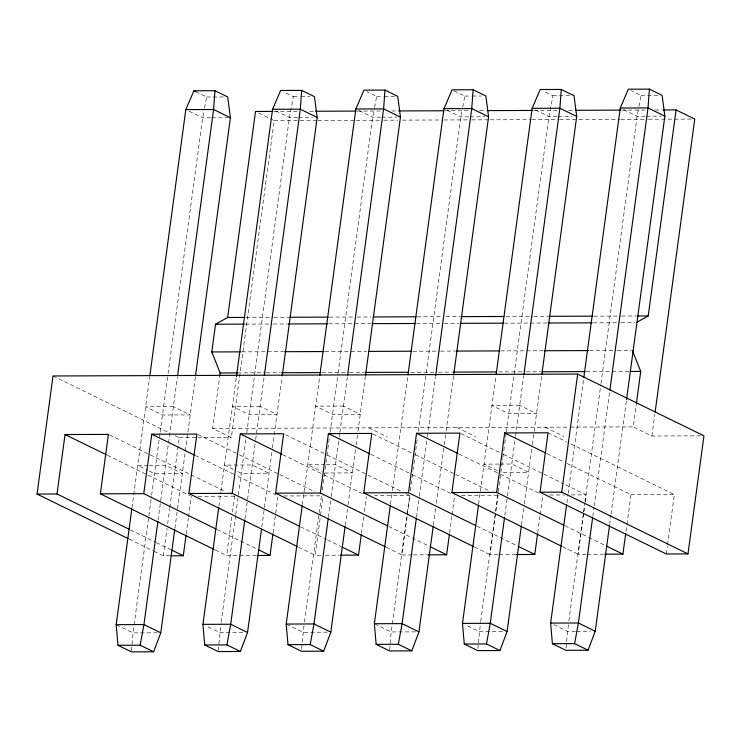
<?xml version="1.0" encoding="UTF-8"?>
<svg xmlns="http://www.w3.org/2000/svg" width="741" height="741" viewBox="0 0 741 741"><rect width="100%" height="100%" fill="white"/><g stroke="black" fill="none" stroke-linecap="round" stroke-linejoin="round"><path stroke-width="0.56" stroke-dasharray="3.71 2.78" d="M131.528 650.765L133.019 632.897L148.682 517.042M218.28 650.45L221.013 623.413M301.652 649.023L302.115 643.447M302.208 642.327L304.292 623.107M389.692 649.82L391.183 631.962L407.161 513.809M477.926 648.384L478.297 643.92M478.39 642.799L480.566 622.459M566.059 648.06L566.532 642.484M566.624 641.363L568.699 622.144M132 507.659L149.682 376.891M148.839 515.893L151.479 496.396M151.627 495.247L160.01 433.3M160.158 432.151L167.92 374.798M168.068 373.649L202.654 117.847L204.34 109.075M158.055 520.182L160.538 501.824M160.695 500.675L177.442 376.789M169.976 555.787L163.326 555.815L167.04 528.305M167.661 523.711L169.68 508.817M169.837 507.668L179.285 437.746L174.116 435.217M174.895 528.416L177.377 510.058M177.525 508.91L187.769 433.198M187.918 432.049L195.365 376.993M186.213 534.02L188.371 518.024M188.529 516.885L191.308 496.313M258.628 112.984L274.189 120.598L231.34 437.551L212.658 428.418L219.549 377.484M218.91 506.196L220.772 492.432M220.92 491.283L236.435 376.576M256.33 555.472L226.653 555.583L231.905 516.727M232.526 512.151L234.684 496.155L231.581 494.636M221.161 622.264L235.592 515.579M235.74 514.43L238.222 496.081M238.38 494.932L245.984 438.718M246.753 432.985L289.407 117.523L293.408 96.71L283.59 91.903M244.965 518.719L255.506 440.71M255.664 439.561L264.194 376.474M261.795 526.953L264.278 508.595M264.435 507.446L272.345 448.944M272.503 447.796L282.117 376.678M273.114 532.566L278.06 495.988L236.657 475.741M302.347 504.751L319.714 376.271M304.449 621.958L319.028 514.124M319.176 512.985L321.501 495.775M322.279 490.042L323.057 484.299M323.215 483.16L324.919 470.535M325.077 469.386L326.781 456.771M326.929 455.622L327.707 449.889M327.865 448.74L329.263 438.422M330.032 432.679L337.942 374.177M338.1 373.029L372.686 117.226L374.372 108.455M320.844 555.241L315.138 555.259L320.39 516.403M320.547 515.254L323.02 496.97M328.393 517.264L331.032 497.767M331.19 496.618L339.1 438.116M339.258 436.968L339.721 433.522M339.869 432.374L347.473 376.169M345.232 525.499L347.872 506.001M348.02 504.853L355.93 446.351M356.088 445.202L357.792 432.577M357.949 431.438L365.396 376.372M361.451 533.381L363.766 516.245M364.387 511.67L366.387 496.813M390.479 504.426L392.184 491.811M392.341 490.662L407.856 375.946M407.318 512.661L409.643 495.451M410.264 490.866L412.904 471.359M413.052 470.22L414.765 457.595M414.914 456.447L417.239 439.246M418.332 431.216L426.084 373.853M426.242 372.714L460.828 116.902L462.514 108.14M412.218 554.907L401.881 554.944L407.142 516.088M407.291 514.939L409.921 495.516L374.538 495.646M416.535 516.94L419.174 497.443M419.323 496.294L427.233 437.792M427.39 436.644L435.458 376.993M433.374 525.174L435.699 507.974M436.319 503.38L444.072 446.026M444.23 444.878L445.934 432.262M446.091 431.114L453.529 376.048M449.583 533.066L451.899 515.921M452.056 514.782L454.687 495.349M478.621 504.102L495.988 375.622M480.724 621.319L495.451 512.337M495.609 511.188L498.091 492.839M498.248 491.691L502.741 458.42M502.898 457.28L504.602 444.656M504.76 443.507L506.159 433.189M506.307 432.04L548.961 116.578L552.962 95.765L543.144 90.958M498.054 554.592L490.023 554.62L498.063 495.192L494.951 493.673M504.825 515.477L507.307 497.118M507.465 495.97L515.375 437.468M515.532 436.319L523.748 375.52M521.507 524.86L524.146 505.353M524.304 504.204L532.214 445.702M532.362 444.554L541.671 375.733M537.725 532.742L540.041 515.597M540.198 514.458L542.82 495.025M566.911 502.639L567.995 494.608M568.152 493.46L583.658 378.744M568.856 620.995L583.436 513.161M583.593 512.012L584.834 502.843M584.992 501.694L600.812 384.69M600.96 383.542L637.103 116.263L638.788 107.491M586.196 554.268L578.165 554.296L583.723 513.152M583.88 512.012L584.649 506.298M585.27 501.731L586.196 494.868L564.457 484.243M592.809 516.301L594.05 507.122M594.208 505.973L609.713 391.267M609.648 524.535L610.89 515.356M611.038 514.208L626.395 400.649M700.477 435.847L651.904 436.023L633.222 426.89L636.287 404.243M626.015 531.278L626.784 525.564M626.942 524.424L630.962 494.71L564.716 462.31M651.904 436.023L654.84 414.284M666.298 553.981L667.382 545.978M667.539 544.839L674.338 494.553L567.726 442.405M204.553 107.982L206.656 97.025L195.856 91.745M374.585 107.362L376.687 96.404L366.869 91.606M462.717 107.037L464.829 96.08L454.029 90.8M638.992 106.398L641.104 95.441L631.286 90.643M206.656 97.025L224.375 96.96M293.408 96.71L300.049 96.682M301.161 96.682L310.016 96.645M376.687 96.404L383.329 96.376M384.44 96.376L394.407 96.339M464.829 96.08L471.471 96.061M472.582 96.052L481.437 96.024M552.962 95.765L570.681 95.7M641.104 95.441L657.712 95.376M274.003 111.391L298.262 111.307M309.821 111.261L314.434 111.243M357.19 111.094L381.448 111.002M391.85 110.965L398.778 110.937M444.998 110.77L469.257 110.678M479.659 110.641L486.596 110.622M533.965 110.446L558.223 110.353M568.625 110.316L574.405 110.298M621.773 110.122L646.041 110.038M655.276 110.001L662.213 109.974M210.759 117.81L202.654 117.847L188.788 111.057M211.907 117.81L228.108 117.754M297.502 117.495L289.407 117.523L274.55 110.261M298.66 117.495L312.545 117.439M380.781 117.189L372.686 117.226L358.82 110.446M381.939 117.189L396.981 117.134M468.923 116.874L460.828 116.902L446.962 110.122M470.081 116.865L485.114 116.809M557.056 116.55L548.961 116.578L534.104 109.316M558.214 116.55L572.098 116.494M645.198 116.226L637.103 116.263L623.237 109.473M646.356 116.226L661.389 116.17M274.189 120.598L316.944 120.44M318.093 120.431L355.069 120.301M356.226 120.292L382.801 120.199M383.958 120.199L397.815 120.144M402.437 120.125L442.877 119.977M444.035 119.977L470.609 119.875M471.767 119.875L489.097 119.81M490.246 119.81L530.686 119.662M531.843 119.653L558.418 119.56M559.575 119.551L619.652 119.338M620.81 119.329L647.384 119.236M648.542 119.227L693.604 119.069M246.142 317.417L272.716 317.324M273.874 317.315L288.897 317.259M329.328 317.111L355.902 317.018M357.06 317.009L370.926 316.963M417.146 316.796L441.404 316.703M446.026 316.685L459.892 316.639M506.112 316.472L532.686 316.37M533.835 316.37L548.859 316.314M593.921 316.148L620.495 316.055M621.643 316.046L636.667 315.99M245.567 324.113L272.142 324.021M273.299 324.012L287.165 323.965M328.754 323.808L371.51 323.65M416.562 323.493L443.137 323.391M444.294 323.391L459.318 323.335M504.38 323.169L547.127 323.011M593.337 322.844L619.911 322.752M621.069 322.743L634.935 322.696M241.816 351.845L283.414 351.697M325.003 351.549L366.6 351.391M412.82 351.225L439.394 351.132M440.543 351.123L455.567 351.067M500.629 350.901L543.375 350.752M589.595 350.576L616.169 350.484M617.318 350.474L631.184 350.428M237.49 372.89L265.222 372.788M266.371 372.779L280.237 372.732M321.835 372.584L348.409 372.482M349.567 372.482L364.581 372.427M410.801 372.26L433.902 372.177M438.524 372.158L452.39 372.102M498.61 371.936L525.184 371.843M526.342 371.834L541.356 371.778M586.418 371.621L629.165 371.463M212.658 428.418L569.125 427.122M570.264 427.112L633.222 426.89M179.285 437.746L196.634 437.681M197.791 437.681L231.34 437.551M148.126 465.357L137.715 465.394L147.616 470.239M149.284 465.357L165.475 465.292L182.314 473.527L154.554 473.629L148.608 470.72M325.095 464.709L307.747 464.774L321.613 471.554M326.253 464.709L335.506 464.672L352.345 472.906L324.586 473.008M499.063 464.079L484.021 464.135L497.887 470.915M500.212 464.07L511.781 464.033L528.62 472.267L500.86 472.369M198.162 496.285L234.684 496.155M283.84 495.97L323.169 495.831M461.532 495.321L498.063 495.192M549.674 495.007L564.512 494.951M571.357 494.923L586.196 494.868M630.962 494.71L674.338 494.553M325.41 555.222L339.109 555.166M413.367 554.898L428.289 554.842M499.202 554.583L516.421 554.527M587.344 554.268L603.415 554.203M157.305 632.814L133.019 632.897L117.171 625.154M242.9 632.499L219.771 632.582L206.896 626.284M327.337 632.193L303.05 632.286L286.211 624.052M415.479 631.869L391.183 631.962L375.344 624.209M502.454 631.554L479.325 631.638L466.45 625.339M575.562 631.286L567.458 631.313L550.628 623.079M576.711 631.286L590.596 631.23M545.089 427.205L563.762 436.347M548.062 432.79L566.689 441.905M547.127 453.705L563.679 461.8M456.947 427.529L475.62 436.662M460.958 433.615L502.361 453.863M503.398 454.372L542.727 473.61M543.764 474.11L563.429 483.734M458.985 454.02L499.351 473.768M500.388 474.277L538.679 493.006M368.805 427.853L387.487 436.986M564.966 525.786L587.733 536.929M588.771 537.429L605.332 545.533M372.816 433.939L414.219 454.187M415.256 454.696L454.585 473.934M455.622 474.435L489.782 491.144M562.632 546.71L578.165 554.296M370.843 454.344L411.209 474.092M412.246 474.592L450.547 493.321M476.824 526.11L517.19 545.848M285.72 434.763L326.086 454.511M327.114 455.011L400.603 490.959M405.781 493.487L408.884 495.007M474.499 547.025L490.023 554.62M282.71 454.668L323.076 474.407M324.113 474.916L363.442 494.154M388.692 526.434L429.058 546.173M197.93 434.578L238.296 454.316M239.334 454.826L278.662 474.064M279.7 474.564L314.888 491.783M53.009 375.983L168.939 432.679M233.378 469.442L224.467 465.079L252.227 464.978L269.066 473.212L241.307 473.314L237.342 471.378M386.357 547.349L401.881 554.944M195.263 455.493L235.629 475.24M300.55 526.749L326.429 539.411M327.457 539.911L340.916 546.497M109.446 434.902L225.375 491.598M298.577 547.154L315.138 555.259M107.473 455.307L146.801 474.546M147.839 475.046L190.28 495.803M217.243 529.602L257.609 549.35M215.27 550.017L226.653 555.583M130.49 529.926L155.332 542.069M156.37 542.579L170.856 549.665M129.166 539.105L152.97 550.748M154.008 551.258L163.326 555.815M173.403 406.661L145.644 406.753L162.483 414.988L190.242 414.895L173.403 406.661M260.156 406.337L232.396 406.439L249.235 414.673L276.995 414.571L260.156 406.337M343.435 406.04L315.675 406.142L332.514 414.376L360.274 414.275L343.435 406.04M519.71 405.392L491.95 405.494L508.789 413.728L536.549 413.626L519.71 405.392"/><path stroke-width="1.11" d="M149.839 375.743L185.824 109.612L193.892 90.782L214.936 90.708L213.584 109.511L177.599 375.641M236.435 376.576L272.568 109.288L280.644 90.467L301.689 90.393L300.327 109.186L264.352 375.326M319.871 375.122L355.847 108.992L363.924 90.161L384.968 90.087L383.606 108.89L347.631 375.02M408.004 374.798L443.989 108.668L452.066 89.837L473.11 89.763L471.748 108.566L435.615 375.844M496.146 374.483L532.131 108.343L540.198 89.522L561.243 89.448L559.89 108.242L523.906 374.381M583.815 377.595L620.263 108.029L628.34 89.198L649.385 89.124L648.023 107.927L609.871 390.118M128.128 538.596L37.05 494.052L53.009 375.983L577.674 374.075L703.95 435.828L687.991 553.898L666.298 553.981L540.022 492.219L548.062 432.79L504.686 432.948L496.646 492.376L563.929 525.286M129.453 529.417L57.001 493.978L65.041 434.55L108.408 434.393L100.378 493.821L214.232 549.507M174.737 529.556L160.778 632.795L153.637 651.793L131.435 651.876L117.967 645.291L116.18 624.663L131.852 508.808M216.205 529.102L143.754 493.663L151.785 434.235L196.893 434.069L188.862 493.497L297.539 546.654M157.898 521.321L143.939 624.561L140.169 645.207L153.637 651.793M195.522 375.844L230.414 117.745L227.7 96.951L214.936 90.708M171.088 555.787L183.277 555.741L186.056 535.169M219.697 376.345L220.16 372.955L211.778 351.956L215.529 324.225L227.654 317.481L244.993 317.417M227.654 317.481L255.515 111.465L272.845 111.4M261.49 529.241L247.531 632.481L240.39 651.478L218.187 651.561L204.711 644.976L202.932 624.348L218.752 507.344M299.512 526.249L232.239 493.339L240.269 433.911L283.646 433.754L275.615 493.182L385.329 546.839M244.808 519.858L230.692 624.246L226.922 644.892L240.39 651.478M282.275 375.53L317.167 117.43L314.453 96.636L301.689 90.393M257.47 555.472L270.03 555.426L272.966 533.705M345.074 526.647L330.81 632.184L323.669 651.182L301.467 651.256L287.99 644.67L286.211 624.052L302.189 505.89M387.654 525.925L320.371 493.024L328.411 433.587L371.787 433.429L363.748 492.858L473.462 546.525M328.244 518.413L313.971 623.95L310.201 644.587L323.669 651.182M365.554 375.224L400.446 117.124L397.732 96.33L384.968 90.087M340.249 555.166L358.514 555.102L361.293 534.53M433.216 526.323L418.943 631.86L411.811 650.857L389.599 650.941L376.132 644.346L374.353 623.727L390.322 505.575M475.787 525.601L408.513 492.7L416.544 433.272L459.92 433.115L451.89 492.543L561.604 546.2M416.377 518.089L402.113 623.626L398.343 644.272L411.811 650.857M453.687 374.9L488.588 116.8L485.864 96.006L473.11 89.763M428.289 554.842L446.647 554.777L449.426 534.205M521.349 525.999L507.085 631.536L499.943 650.533L477.741 650.617L464.274 644.031L462.486 623.403L478.464 505.251M504.519 517.764L490.246 623.301L486.476 643.948L499.943 650.533M541.828 374.585L576.72 116.476L574.006 95.682L561.243 89.448M516.421 554.527L534.789 554.453L537.568 533.881M687.991 553.898L561.715 492.144L577.674 374.075M609.491 525.684L595.227 631.221L588.085 650.209L565.874 650.292L552.406 643.707L550.628 623.079L566.596 504.927M592.652 517.45L578.388 622.986L574.618 643.623L588.085 650.209M626.553 399.501L664.862 116.161L662.139 95.367L649.385 89.124M636.436 403.113L640.724 371.417L632.342 350.428M637.103 322.131L648.218 315.953L676.079 109.927L663.371 109.974M604.563 554.203L622.922 554.138L625.71 533.566M655.146 411.996L694.752 119.06L676.079 109.927M185.824 109.612L213.584 109.511L230.414 117.745M272.568 109.288L300.327 109.186L317.167 117.43M355.847 108.992L383.606 108.89L400.446 117.124M443.989 108.668L471.748 108.566L488.588 116.8M532.131 108.343L559.89 108.242L576.72 116.476M620.263 108.029L648.023 107.927L664.862 116.161M315.592 111.243L356.032 111.094M398.778 110.937L443.84 110.77M487.745 110.613L532.807 110.446M575.553 110.298L620.615 110.131M290.046 317.259L328.18 317.12M373.242 316.953L415.988 316.796M461.05 316.629L503.797 316.481M550.017 316.305L592.763 316.157M637.825 315.99L648.218 315.953M215.529 324.225L244.41 324.113M288.314 323.956L327.605 323.817M372.658 323.65L415.414 323.493M460.476 323.326L503.222 323.178M548.284 323.011L592.189 322.854M211.778 351.956L240.668 351.855M284.572 351.688L323.854 351.549M368.916 351.382L411.663 351.225M456.725 351.067L499.471 350.91M544.533 350.743L588.437 350.586M220.16 372.955L237.49 372.89M281.395 372.732L320.677 372.584M365.739 372.417L408.486 372.269M453.548 372.102L496.294 371.945M542.514 371.778L585.26 371.621M630.322 371.454L640.724 371.417M37.05 494.052L57.001 493.978M100.378 493.821L143.754 493.663M188.862 493.497L232.239 493.339M275.615 493.182L320.371 493.024M363.748 492.858L408.513 492.7M451.89 492.543L496.646 492.376M540.022 492.219L561.715 492.144M116.18 624.663L143.939 624.561L160.778 632.795M202.932 624.348L230.692 624.246L247.531 632.481M286.211 624.052L313.971 623.95L330.81 632.184M374.353 623.727L402.113 623.626L418.943 631.86M462.486 623.403L490.246 623.301L507.085 631.536M550.628 623.079L578.388 622.986L595.227 631.221M117.967 645.291L140.169 645.207M204.711 644.976L226.922 644.892M287.99 644.67L310.201 644.587M376.132 644.346L398.343 644.272M464.274 644.031L486.476 643.948M552.406 643.707L574.618 643.623M193.892 90.782L195.856 91.745M504.686 432.948L546.089 453.196M416.544 433.272L457.947 453.52M606.36 546.034L622.922 554.138M328.411 433.587L369.815 453.835M518.228 546.358L534.789 554.453M240.269 433.911L281.673 454.159M430.086 546.682L446.647 554.777M151.785 434.235L194.225 454.993M341.953 546.997L358.514 555.102M65.041 434.55L106.435 454.798M258.637 549.85L270.03 555.426M171.893 550.174L183.277 555.741"/></g></svg>
